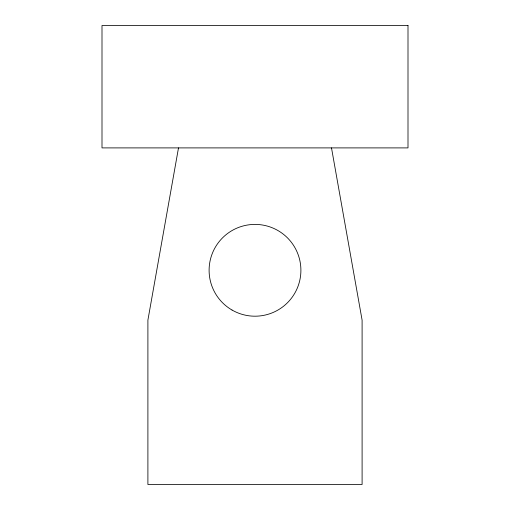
<?xml version="1.0" encoding="UTF-8"?>
<svg xmlns="http://www.w3.org/2000/svg" width="510" height="510" viewBox="0 0 510 510"><rect width="100%" height="100%" fill="white"/><g stroke="black" fill="none" stroke-linecap="round" stroke-linejoin="round"><path stroke-width="0.76" d="M178.5 147.9L147.9 320.114L147.9 484.5L362.1 484.5L362.1 320.114L331.5 147.9M408 25.5L102 25.5L102 147.9L408 147.9L408 25.5M232.05 310.048A45.9 45.9 0 0 0 300.9 270.3A45.9 45.9 0 0 0 232.05 230.552A45.9 45.9 0 0 0 232.05 310.048"/></g></svg>
